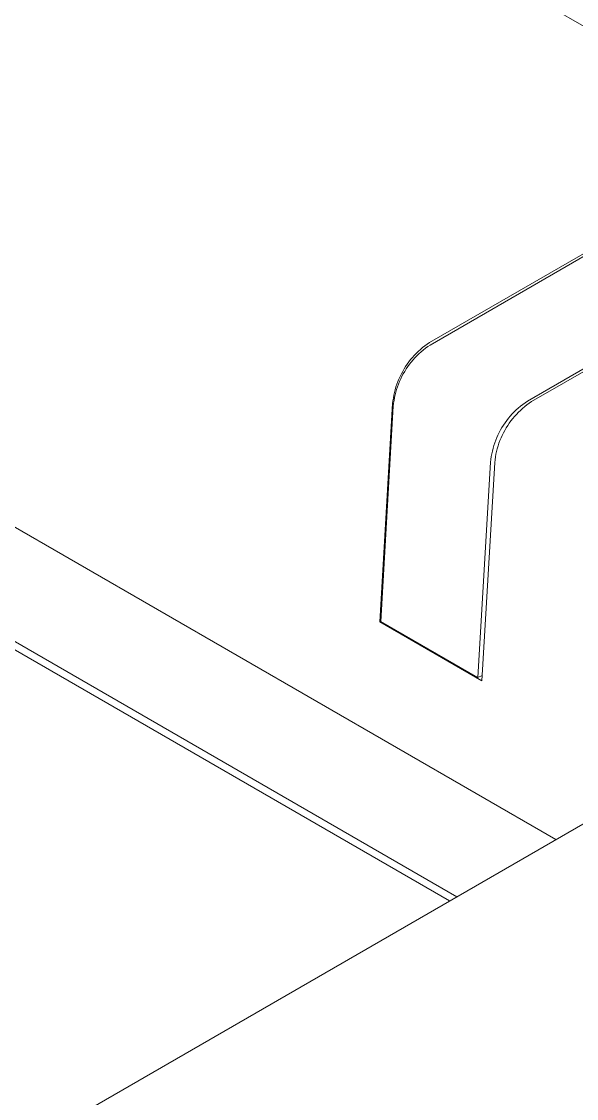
# Model space of a CAD drawing. Header units: millimetres. Extents: x -92 to 3826, y 8 to 2374.
# Drawn here: x 3690 to 3730.4, y 1808.8 to 1887.1 of the extents above; entities that cross this region are included whole.
import ezdxf

# ---------------------------------------------------------------- set-up
doc = ezdxf.new("R2010")
doc.units = ezdxf.units.MM
doc.layers.add('ZANO_R', color=7, linetype='Continuous', lineweight=0)

msp = doc.modelspace()

# ---------------------------------------------------------------- linework, layer by layer
at = {"layer": 'ZANO_R'}
for p, q in [((3602.468, 1960.876), (3745.401, 1878.354)), ((3536.53, 1938.658), (3728.884, 1827.602)), ((3535.689, 1930.226), (3721.161, 1823.143)), ((3721.686, 1823.446), (3536.253, 1930.506)), ((3752.049, 1882.192), (3719.749, 1863.544)), ((3744.111, 1877.813), (3719.701, 1863.72)), ((3757.423, 1877.13), (3726.82, 1859.461)), ((3727.125, 1859.433), (3751.536, 1873.527)), ((3719.53, 1863.604), (3719.364, 1863.483)), ((3719.701, 1863.72), (3719.53, 1863.604)), ((3719.749, 1863.544), (3719.578, 1863.428)), ((3718.6, 1862.793), (3718.462, 1862.64)), ((3718.743, 1862.941), (3718.6, 1862.793)), ((3718.791, 1862.765), (3718.648, 1862.617)), ((3718.891, 1863.085), (3718.743, 1862.941)), ((3718.939, 1862.908), (3718.791, 1862.765)), ((3719.044, 1863.223), (3718.891, 1863.085)), ((3719.092, 1863.046), (3718.939, 1862.908)), ((3719.202, 1863.355), (3719.044, 1863.223)), ((3719.25, 1863.179), (3719.092, 1863.046)), ((3719.364, 1863.483), (3719.202, 1863.355)), ((3719.412, 1863.306), (3719.25, 1863.179)), ((3719.578, 1863.428), (3719.412, 1863.306)), ((3717.965, 1861.983), (3717.856, 1861.808)), ((3718.081, 1862.153), (3717.965, 1861.983)), ((3718.129, 1861.977), (3718.014, 1861.806)), ((3718.202, 1862.32), (3718.081, 1862.153)), ((3718.251, 1862.143), (3718.129, 1861.977)), ((3718.329, 1862.482), (3718.202, 1862.32)), ((3718.378, 1862.306), (3718.251, 1862.143)), ((3718.462, 1862.64), (3718.329, 1862.482)), ((3718.51, 1862.464), (3718.378, 1862.306)), ((3718.648, 1862.617), (3718.51, 1862.464)), ((3717.564, 1861.263), (3717.479, 1861.076)), ((3717.655, 1861.448), (3717.564, 1861.263)), ((3717.703, 1861.272), (3717.612, 1861.087)), ((3717.752, 1861.63), (3717.655, 1861.448)), ((3717.8, 1861.454), (3717.703, 1861.272)), ((3717.856, 1861.808), (3717.752, 1861.63)), ((3717.904, 1861.632), (3717.8, 1861.454)), ((3718.014, 1861.806), (3717.904, 1861.632)), ((3717.265, 1860.496), (3717.207, 1860.298)), ((3717.33, 1860.692), (3717.265, 1860.496)), ((3717.378, 1860.515), (3717.313, 1860.32)), ((3717.401, 1860.885), (3717.33, 1860.692)), ((3717.449, 1860.709), (3717.378, 1860.515)), ((3717.479, 1861.076), (3717.401, 1860.885)), ((3717.527, 1860.899), (3717.449, 1860.709)), ((3717.612, 1861.087), (3717.527, 1860.899)), ((3717.074, 1859.695), (3717.043, 1859.491)), ((3717.111, 1859.897), (3717.074, 1859.695)), ((3717.155, 1860.099), (3717.111, 1859.897)), ((3717.159, 1859.721), (3717.122, 1859.518)), ((3717.207, 1860.298), (3717.155, 1860.099)), ((3717.204, 1859.922), (3717.159, 1859.721)), ((3717.255, 1860.122), (3717.204, 1859.922)), ((3717.313, 1860.32), (3717.255, 1860.122)), ((3717.02, 1859.286), (3716.093, 1843.437)), ((3717.068, 1859.11), (3716.153, 1843.463)), ((3717.043, 1859.491), (3717.02, 1859.286)), ((3717.092, 1859.315), (3717.068, 1859.11)), ((3717.122, 1859.518), (3717.092, 1859.315)), ((3726.163, 1858.964), (3726.01, 1858.826)), ((3726.321, 1859.097), (3726.163, 1858.964)), ((3726.316, 1858.798), (3726.469, 1858.936)), ((3726.483, 1859.224), (3726.321, 1859.097)), ((3726.469, 1858.936), (3726.626, 1859.069)), ((3726.649, 1859.345), (3726.483, 1859.224)), ((3726.626, 1859.069), (3726.788, 1859.196)), ((3726.82, 1859.461), (3726.649, 1859.345)), ((3726.788, 1859.196), (3726.955, 1859.318)), ((3726.955, 1859.318), (3727.125, 1859.433)), ((3725.322, 1858.061), (3725.2, 1857.894)), ((3725.449, 1858.223), (3725.322, 1858.061)), ((3725.581, 1858.381), (3725.449, 1858.223)), ((3725.719, 1858.534), (3725.581, 1858.381)), ((3725.627, 1858.033), (3725.754, 1858.195)), ((3725.862, 1858.682), (3725.719, 1858.534)), ((3725.754, 1858.195), (3725.887, 1858.353)), ((3726.01, 1858.826), (3725.862, 1858.682)), ((3725.887, 1858.353), (3726.025, 1858.506)), ((3726.025, 1858.506), (3726.168, 1858.655)), ((3726.168, 1858.655), (3726.316, 1858.798)), ((3724.871, 1857.371), (3724.774, 1857.19)), ((3724.975, 1857.549), (3724.871, 1857.371)), ((3725.085, 1857.724), (3724.975, 1857.549)), ((3725.079, 1857.162), (3725.177, 1857.343)), ((3725.2, 1857.894), (3725.085, 1857.724)), ((3725.177, 1857.343), (3725.28, 1857.522)), ((3725.28, 1857.522), (3725.39, 1857.696)), ((3725.39, 1857.696), (3725.506, 1857.867)), ((3725.506, 1857.867), (3725.627, 1858.033)), ((3724.52, 1856.626), (3724.449, 1856.433)), ((3724.598, 1856.817), (3724.52, 1856.626)), ((3724.683, 1857.005), (3724.598, 1856.817)), ((3724.774, 1857.19), (3724.683, 1857.005)), ((3724.754, 1856.405), (3724.826, 1856.598)), ((3724.826, 1856.598), (3724.904, 1856.789)), ((3724.904, 1856.789), (3724.988, 1856.977)), ((3724.988, 1856.977), (3725.079, 1857.162)), ((3724.275, 1855.84), (3724.23, 1855.639)), ((3724.326, 1856.04), (3724.275, 1855.84)), ((3724.384, 1856.237), (3724.326, 1856.04)), ((3724.449, 1856.433), (3724.384, 1856.237)), ((3724.536, 1855.611), (3724.58, 1855.812)), ((3724.58, 1855.812), (3724.631, 1856.012)), ((3724.631, 1856.012), (3724.689, 1856.209)), ((3724.689, 1856.209), (3724.754, 1856.405)), ((3724.139, 1855.027), (3723.224, 1839.38)), ((3723.517, 1839.15), (3724.445, 1855)), ((3724.163, 1855.232), (3724.139, 1855.027)), ((3724.193, 1855.436), (3724.163, 1855.232)), ((3724.23, 1855.639), (3724.193, 1855.436)), ((3724.445, 1855), (3724.468, 1855.204)), ((3724.468, 1855.204), (3724.498, 1855.408)), ((3724.498, 1855.408), (3724.536, 1855.611)), ((3716.093, 1843.437), (3716.153, 1843.467)), ((3716.093, 1843.437), (3723.517, 1839.15)), ((3716.153, 1843.463), (3723.224, 1839.38)), ((3498.651, 1694.677), (3753.53, 1841.832)), ((3723.224, 1839.38), (3723.54, 1839.537))]:
    msp.add_line(p, q, dxfattribs=at)

doc.saveas('drawing.dxf')
